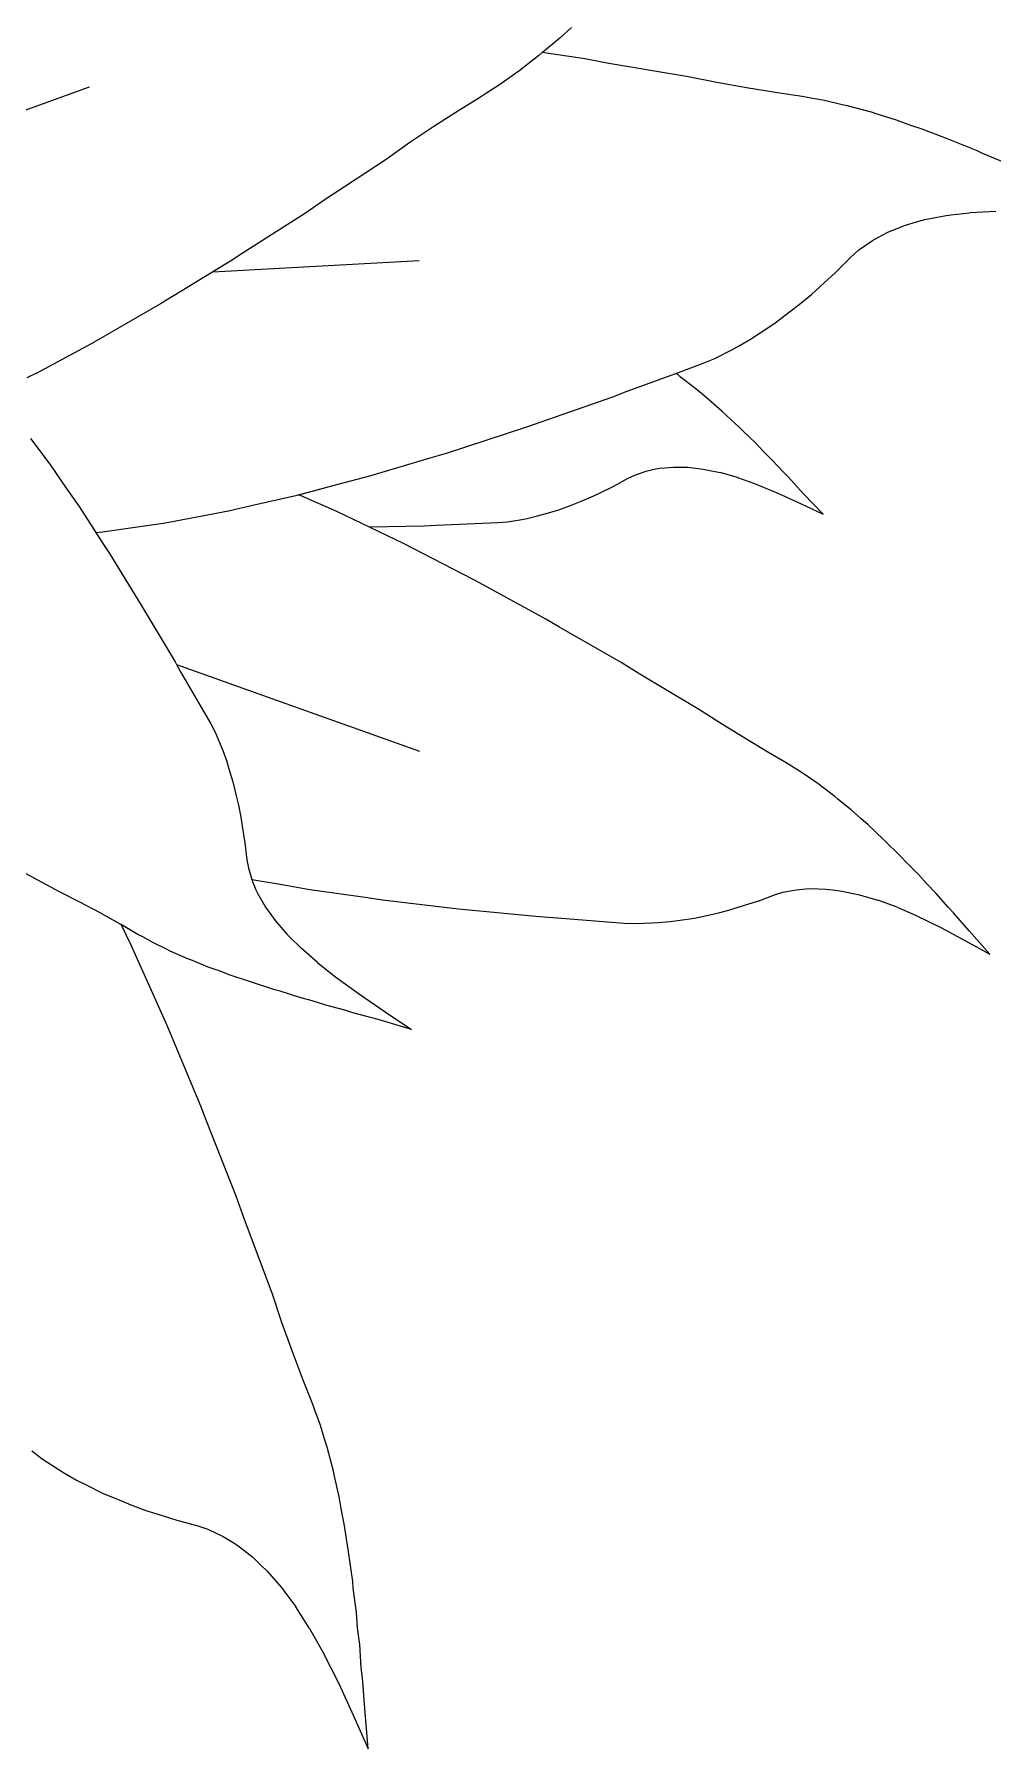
# Model space of a CAD drawing. Header units: metres. Extents: x 244.4 to 340.3, y -4.1 to 64.3.
# Drawn here: x 250.9632 to 251.1881, y 45.5156 to 45.9179 of the extents above; entities that cross this region are included whole.
import ezdxf

# ---------------------------------------------------------------- set-up
doc = ezdxf.new("R2010")
doc.units = ezdxf.units.M
doc.layers.add('Edges', color=7, linetype='Continuous')

msp = doc.modelspace()

# ---------------------------------------------------------------- linework, layer by layer
at = {"layer": 'Edges'}
for p, q in [((251.08922, 45.91949), (251.08646, 45.91697)), ((251.08248, 45.91372), (251.08231, 45.91357)), ((251.08646, 45.91697), (251.08248, 45.91372)), ((251.08156, 45.91291), (251.07685, 45.90924)), ((251.08231, 45.91357), (251.08156, 45.91291)), ((251.09232, 45.91208), (251.08231, 45.91357)), ((251.09802, 45.91103), (251.09232, 45.91208)), ((251.11624, 45.90797), (251.09802, 45.91103)), ((251.07234, 45.90598), (251.06929, 45.90403)), ((251.07584, 45.90854), (251.07234, 45.90598)), ((251.07685, 45.90924), (251.07584, 45.90854)), ((251.12336, 45.90655), (251.11624, 45.90797)), ((251.13031, 45.90528), (251.12336, 45.90655)), ((250.87104, 45.86771), (250.97613, 45.90554)), ((251.06789, 45.90309), (251.06292, 45.90007)), ((251.06929, 45.90403), (251.06789, 45.90309)), ((251.13755, 45.90411), (251.13031, 45.90528)), ((251.14336, 45.90328), (251.13755, 45.90411)), ((251.14503, 45.90295), (251.14336, 45.90328)), ((251.14857, 45.90235), (251.14503, 45.90295)), ((251.15277, 45.90136), (251.14857, 45.90235)), ((251.06292, 45.90007), (251.0569, 45.89623)), ((251.15395, 45.90111), (251.15277, 45.90136)), ((251.15959, 45.89957), (251.15395, 45.90111)), ((251.16073, 45.89918), (251.15959, 45.89957)), ((251.16549, 45.89774), (251.16073, 45.89918)), ((251.16889, 45.89649), (251.16549, 45.89774)), ((251.0569, 45.89623), (251.05128, 45.89245)), ((251.17155, 45.89562), (251.16889, 45.89649)), ((251.17722, 45.89341), (251.17155, 45.89562)), ((251.05128, 45.89245), (251.0457, 45.88851)), ((251.18426, 45.89058), (251.17722, 45.89341)), ((251.18567, 45.88991), (251.18426, 45.89058)), ((251.19098, 45.8877), (251.18567, 45.88991)), ((251.0457, 45.88851), (251.03119, 45.87896)), ((251.03119, 45.87896), (251.02678, 45.87592)), ((251.02678, 45.87592), (251.01215, 45.8666)), ((251.1676, 45.87308), (251.17016, 45.87385)), ((251.17016, 45.87385), (251.17215, 45.87439)), ((251.17215, 45.87439), (251.17715, 45.87537)), ((251.17715, 45.87537), (251.17822, 45.8755)), ((251.17822, 45.8755), (251.18274, 45.876)), ((251.18877, 45.87628), (251.18274, 45.876)), ((251.15668, 45.86727), (251.15988, 45.8695)), ((251.15988, 45.8695), (251.16231, 45.87085)), ((251.16231, 45.87085), (251.16348, 45.87144)), ((251.16348, 45.87144), (251.1676, 45.87308)), ((251.01215, 45.8666), (251.00918, 45.86463)), ((251.1512, 45.86201), (251.15476, 45.86559)), ((251.15476, 45.86559), (251.15668, 45.86727)), ((251.00918, 45.86463), (250.99416, 45.85547)), ((251.00504, 45.8621), (251.05349, 45.86481)), ((251.00918, 45.86463), (251.00504, 45.8621)), ((251.14751, 45.85865), (251.1512, 45.86201)), ((251.14554, 45.85684), (251.14751, 45.85865)), ((250.99281, 45.85461), (250.97762, 45.84584)), ((250.99416, 45.85547), (250.99281, 45.85461)), ((251.14042, 45.85273), (251.14269, 45.85445)), ((251.14269, 45.85445), (251.14554, 45.85684)), ((251.13353, 45.84782), (251.13695, 45.85009)), ((251.13695, 45.85009), (251.14042, 45.85273)), ((250.96367, 45.83835), (250.97762, 45.84584)), ((251.12842, 45.84466), (251.13124, 45.84632)), ((251.13124, 45.84632), (251.13353, 45.84782)), ((251.12011, 45.84067), (251.12289, 45.84184)), ((251.12289, 45.84184), (251.12686, 45.84386)), ((251.12686, 45.84386), (251.12842, 45.84466)), ((250.96367, 45.83835), (250.96143, 45.83729)), ((251.10232, 45.83415), (251.1137, 45.83832)), ((251.1137, 45.83832), (251.12011, 45.84067)), ((251.11415, 45.83801), (251.1137, 45.83832)), ((251.11484, 45.83745), (251.11415, 45.83801)), ((251.11773, 45.83527), (251.11484, 45.83745)), ((251.09891, 45.83282), (251.10232, 45.83415)), ((251.11974, 45.83355), (251.11773, 45.83527)), ((251.12133, 45.83229), (251.11974, 45.83355)), ((251.07876, 45.82579), (251.09891, 45.83282)), ((251.12462, 45.82934), (251.12133, 45.83229)), ((251.12866, 45.82562), (251.12462, 45.82934)), ((251.05986, 45.81961), (251.07876, 45.82579)), ((251.12945, 45.82479), (251.12866, 45.82562)), ((250.96228, 45.82301), (250.96681, 45.81702)), ((251.13245, 45.82194), (251.12945, 45.82479)), ((251.13422, 45.82002), (251.13245, 45.82194)), ((251.04191, 45.81425), (251.05608, 45.81853)), ((251.05608, 45.81853), (251.05986, 45.81961)), ((251.13627, 45.81805), (251.13422, 45.82002)), ((251.13895, 45.81511), (251.13627, 45.81805)), ((250.96681, 45.81702), (250.97061, 45.8114)), ((251.03451, 45.81235), (251.04191, 45.81425)), ((251.09915, 45.81187), (251.1025, 45.81372)), ((251.1025, 45.81372), (251.10423, 45.81452)), ((251.10423, 45.81452), (251.10697, 45.81545)), ((251.10697, 45.81545), (251.10898, 45.81589)), ((251.10898, 45.81589), (251.10992, 45.81607)), ((251.10992, 45.81607), (251.11313, 45.81634)), ((251.11313, 45.81634), (251.11506, 45.81633)), ((251.11506, 45.81633), (251.11654, 45.81628)), ((251.11654, 45.81628), (251.12016, 45.81586)), ((251.12016, 45.81586), (251.12092, 45.81571)), ((251.12092, 45.81571), (251.12408, 45.81506)), ((251.12819, 45.81389), (251.12408, 45.81506)), ((251.12819, 45.81389), (251.13217, 45.81248)), ((251.14015, 45.81397), (251.13895, 45.81511)), ((251.14363, 45.81015), (251.14015, 45.81397)), ((250.97061, 45.8114), (250.97369, 45.80707)), ((251.01405, 45.80729), (251.02487, 45.80972)), ((251.02487, 45.80972), (251.03451, 45.81235)), ((251.02526, 45.80982), (251.03451, 45.81235)), ((251.03167, 45.80699), (251.02526, 45.80982)), ((251.09136, 45.80822), (251.09394, 45.80933)), ((251.09394, 45.80933), (251.09576, 45.81022)), ((251.09576, 45.81022), (251.09915, 45.81187)), ((251.13217, 45.81248), (251.13763, 45.81024)), ((251.13763, 45.81024), (251.14299, 45.80777)), ((251.14827, 45.80524), (251.14363, 45.81015)), ((250.97369, 45.80707), (250.97759, 45.80099)), ((250.97369, 45.80707), (250.97927, 45.79838)), ((250.99474, 45.80341), (251.00871, 45.80602)), ((251.00871, 45.80602), (251.01405, 45.80729)), ((251.03417, 45.8059), (251.03167, 45.80699)), ((251.04982, 45.79838), (251.03417, 45.8059)), ((251.08127, 45.80485), (251.08327, 45.80542)), ((251.08327, 45.80542), (251.08625, 45.80631)), ((251.08625, 45.80631), (251.08935, 45.80746)), ((251.08935, 45.80746), (251.09136, 45.80822)), ((251.14299, 45.80777), (251.14827, 45.80524)), ((250.97759, 45.80099), (250.97914, 45.80113)), ((250.97914, 45.80113), (250.99341, 45.80315)), ((250.99341, 45.80315), (250.99474, 45.80341)), ((251.04171, 45.80228), (251.05466, 45.80256)), ((251.05466, 45.80256), (251.05747, 45.80272)), ((251.05747, 45.80272), (251.07189, 45.80331)), ((251.07189, 45.80331), (251.07418, 45.80351)), ((251.07418, 45.80351), (251.07754, 45.80406)), ((251.07754, 45.80406), (251.07885, 45.80429)), ((251.07885, 45.80429), (251.08127, 45.80485)), ((250.97927, 45.79838), (250.98084, 45.79606)), ((251.06617, 45.78997), (251.04982, 45.79838)), ((250.98084, 45.79606), (250.98828, 45.78396)), ((251.06763, 45.78915), (251.06617, 45.78997)), ((251.08317, 45.78067), (251.06763, 45.78915)), ((250.98828, 45.78396), (250.99623, 45.77059)), ((251.08625, 45.77886), (251.08317, 45.78067)), ((251.10085, 45.77048), (251.08625, 45.77886)), ((250.99623, 45.77059), (250.99657, 45.76998)), ((250.99657, 45.76998), (250.99751, 45.76824)), ((250.99657, 45.76998), (251.05357, 45.74968)), ((251.10527, 45.76776), (251.10085, 45.77048)), ((250.99751, 45.76824), (251.00456, 45.75608)), ((251.11927, 45.75938), (251.10527, 45.76776)), ((251.12466, 45.75593), (251.11927, 45.75938)), ((251.00456, 45.75608), (251.00559, 45.75409)), ((251.00559, 45.75409), (251.00741, 45.7498)), ((251.1299, 45.75269), (251.12466, 45.75593)), ((251.1353, 45.74945), (251.1299, 45.75269)), ((251.00741, 45.7498), (251.00825, 45.74747)), ((251.1396, 45.74695), (251.1353, 45.74945)), ((251.00825, 45.74747), (251.00885, 45.74548)), ((251.00885, 45.74548), (251.00978, 45.74244)), ((251.14082, 45.74617), (251.1396, 45.74695)), ((251.14338, 45.74459), (251.14082, 45.74617)), ((251.00978, 45.74244), (251.01056, 45.73916)), ((251.14632, 45.74252), (251.14338, 45.74459)), ((251.14715, 45.74196), (251.14632, 45.74252)), ((251.15099, 45.73904), (251.14715, 45.74196)), ((251.01056, 45.73916), (251.01109, 45.737)), ((251.01109, 45.737), (251.01165, 45.73414)), ((251.15175, 45.7384), (251.15099, 45.73904)), ((251.1549, 45.73585), (251.15175, 45.7384)), ((251.01165, 45.73414), (251.01196, 45.73207)), ((251.15709, 45.73387), (251.1549, 45.73585)), ((251.15881, 45.73241), (251.15709, 45.73387)), ((251.01196, 45.73207), (251.01259, 45.72817)), ((251.16236, 45.72903), (251.15881, 45.73241)), ((251.16669, 45.7248), (251.16236, 45.72903)), ((251.01259, 45.72817), (251.01303, 45.7242)), ((251.16753, 45.72387), (251.16669, 45.7248)), ((250.96905, 45.71662), (250.95702, 45.72312)), ((251.01303, 45.7242), (251.01341, 45.72221)), ((251.01341, 45.72221), (251.01423, 45.71953)), ((251.17073, 45.72064), (251.16753, 45.72387)), ((251.17261, 45.71851), (251.17073, 45.72064)), ((250.97387, 45.71423), (250.96905, 45.71662)), ((251.01423, 45.71953), (251.02089, 45.71842)), ((251.01423, 45.71953), (251.01432, 45.71923)), ((251.01432, 45.71923), (251.01518, 45.71716)), ((251.01518, 45.71716), (251.01563, 45.71621)), ((251.02089, 45.71842), (251.02783, 45.71719)), ((251.02783, 45.71719), (251.04133, 45.71529)), ((251.13686, 45.71595), (251.13884, 45.71655)), ((251.13884, 45.71655), (251.14197, 45.71715)), ((251.14197, 45.71715), (251.14425, 45.71735)), ((251.14425, 45.71735), (251.14531, 45.71741)), ((251.14531, 45.71741), (251.14893, 45.7173)), ((251.14893, 45.7173), (251.1511, 45.71705)), ((251.1511, 45.71705), (251.15275, 45.71682)), ((251.15275, 45.71682), (251.15678, 45.71597)), ((251.17478, 45.71628), (251.17261, 45.71851)), ((250.97859, 45.71174), (250.97387, 45.71423)), ((251.01563, 45.71621), (251.01745, 45.71309)), ((251.01745, 45.71309), (251.0187, 45.71131)), ((251.04133, 45.71529), (251.04485, 45.71476)), ((251.04485, 45.71476), (251.06274, 45.71267)), ((251.06274, 45.71267), (251.08168, 45.71085)), ((251.12402, 45.71179), (251.127, 45.71259)), ((251.133, 45.7145), (251.127, 45.71259)), ((251.133, 45.7145), (251.13686, 45.71595)), ((251.15678, 45.71597), (251.15762, 45.71572)), ((251.15762, 45.71572), (251.16111, 45.71469)), ((251.16563, 45.71304), (251.16111, 45.71469)), ((251.16563, 45.71304), (251.16999, 45.71115)), ((251.17761, 45.71302), (251.17478, 45.71628)), ((251.17887, 45.71173), (251.17761, 45.71302)), ((250.9835, 45.709), (250.97859, 45.71174)), ((250.98745, 45.70668), (250.9835, 45.709)), ((250.9859, 45.70416), (250.98356, 45.70897)), ((250.98745, 45.70668), (250.98356, 45.70897)), ((251.0187, 45.71131), (251.01971, 45.70994)), ((251.01971, 45.70994), (251.02246, 45.70674)), ((251.08168, 45.71085), (251.08493, 45.71065)), ((251.08493, 45.71065), (251.10155, 45.70934)), ((251.10155, 45.70934), (251.1042, 45.70924)), ((251.1042, 45.70924), (251.10808, 45.70936)), ((251.10808, 45.70936), (251.10959, 45.70942)), ((251.10959, 45.70942), (251.11238, 45.70967)), ((251.11238, 45.70967), (251.11469, 45.71)), ((251.11469, 45.71), (251.11813, 45.71051)), ((251.11813, 45.71051), (251.1217, 45.71128)), ((251.1217, 45.71128), (251.12402, 45.71179)), ((251.16999, 45.71115), (251.17591, 45.70826)), ((251.18253, 45.70749), (251.17887, 45.71173)), ((250.98863, 45.70606), (250.98745, 45.70668)), ((250.99112, 45.70468), (250.98863, 45.70606)), ((250.9942, 45.70321), (250.99112, 45.70468)), ((251.02246, 45.70674), (251.02308, 45.70611)), ((251.02308, 45.70611), (251.02578, 45.70342)), ((251.17591, 45.70826), (251.1817, 45.70516)), ((251.1817, 45.70516), (251.18737, 45.70202)), ((251.18737, 45.70202), (251.18253, 45.70749)), ((250.99406, 45.68602), (250.9859, 45.70416)), ((250.99506, 45.70277), (250.9942, 45.70321)), ((250.99936, 45.70087), (250.99506, 45.70277)), ((251.00026, 45.70054), (250.99936, 45.70087)), ((251.004, 45.69899), (251.00026, 45.70054)), ((251.0296, 45.70006), (251.02578, 45.70342)), ((251.00678, 45.69802), (251.004, 45.69899)), ((251.00892, 45.69718), (251.00678, 45.69802)), ((251.01365, 45.6956), (251.00892, 45.69718)), ((251.0296, 45.70006), (251.03359, 45.6969)), ((251.03359, 45.6969), (251.03944, 45.69264)), ((251.01963, 45.69364), (251.01365, 45.6956)), ((251.02088, 45.69331), (251.01963, 45.69364)), ((251.02547, 45.69184), (251.02088, 45.69331)), ((251.03944, 45.69264), (251.04551, 45.6885)), ((251.02838, 45.69109), (251.02547, 45.69184)), ((251.03157, 45.69006), (251.02838, 45.69109)), ((251.03606, 45.68888), (251.03157, 45.69006)), ((251.03795, 45.68826), (251.03606, 45.68888)), ((251.04551, 45.6885), (251.0517, 45.68437)), ((250.99473, 45.68435), (250.99406, 45.68602)), ((251.00227, 45.66639), (250.99473, 45.68435)), ((251.04387, 45.68667), (251.03795, 45.68826)), ((251.0517, 45.68437), (251.04387, 45.68667)), ((251.00366, 45.66271), (251.00227, 45.66639)), ((251.01055, 45.64522), (251.00366, 45.66271)), ((251.01249, 45.63975), (251.01055, 45.64522)), ((251.01896, 45.62245), (251.01249, 45.63975)), ((251.02128, 45.61557), (251.01896, 45.62245)), ((251.02367, 45.60891), (251.02128, 45.61557)), ((251.02627, 45.60206), (251.02367, 45.60891)), ((251.02845, 45.59661), (251.02627, 45.60206)), ((251.02901, 45.595), (251.02845, 45.59661)), ((251.03025, 45.59163), (251.02901, 45.595)), ((251.03149, 45.58751), (251.03025, 45.59163)), ((250.96261, 45.58545), (250.96501, 45.58362)), ((251.03187, 45.58636), (251.03149, 45.58751)), ((251.03335, 45.5807), (251.03187, 45.58636)), ((250.96501, 45.58362), (250.96874, 45.58119)), ((250.96874, 45.58119), (250.97022, 45.58025)), ((250.97022, 45.58025), (250.97306, 45.57862)), ((251.03359, 45.57952), (251.03335, 45.5807)), ((250.97306, 45.57862), (250.9755, 45.5774)), ((250.9755, 45.5774), (250.97918, 45.57557)), ((251.03472, 45.57467), (251.03359, 45.57952)), ((250.97918, 45.57557), (250.98321, 45.57389)), ((250.98321, 45.57389), (250.98583, 45.57278)), ((250.98583, 45.57278), (250.98933, 45.5715)), ((251.03533, 45.5711), (251.03472, 45.57467)), ((250.98933, 45.5715), (250.99188, 45.57071)), ((250.99188, 45.57071), (250.99664, 45.56919)), ((250.99664, 45.56919), (251.00152, 45.56789)), ((251.00152, 45.56789), (251.00392, 45.56707)), ((251.03591, 45.56837), (251.03533, 45.5711)), ((251.03683, 45.56236), (251.03591, 45.56837)), ((251.00392, 45.56707), (251.00745, 45.56542)), ((251.00745, 45.56542), (251.00985, 45.56398)), ((251.00985, 45.56398), (251.01094, 45.56327)), ((251.01094, 45.56327), (251.01442, 45.56052)), ((251.01442, 45.56052), (251.01636, 45.55869)), ((251.0379, 45.55485), (251.03683, 45.56236)), ((251.01636, 45.55869), (251.01783, 45.55724)), ((251.01783, 45.55724), (251.02117, 45.5534)), ((251.02117, 45.5534), (251.02182, 45.55253)), ((251.02182, 45.55253), (251.02452, 45.54887)), ((251.03803, 45.55328), (251.0379, 45.55485)), ((251.03877, 45.54758), (251.03803, 45.55328)), ((251.02778, 45.54378), (251.02452, 45.54887)), ((251.03902, 45.54398), (251.03877, 45.54758)), ((251.02778, 45.54378), (251.03072, 45.53855)), ((251.03952, 45.54005), (251.03902, 45.54398)), ((251.03989, 45.53455), (251.03952, 45.54005)), ((251.03072, 45.53855), (251.03453, 45.53103)), ((251.0402, 45.53224), (251.03989, 45.53455)), ((251.04071, 45.52505), (251.0402, 45.53224)), ((251.03453, 45.53103), (251.03808, 45.52333)), ((251.04154, 45.51559), (251.04071, 45.52505)), ((251.03808, 45.52333), (251.04154, 45.51559))]:
    msp.add_line(p, q, dxfattribs=at)

doc.saveas('drawing.dxf')
